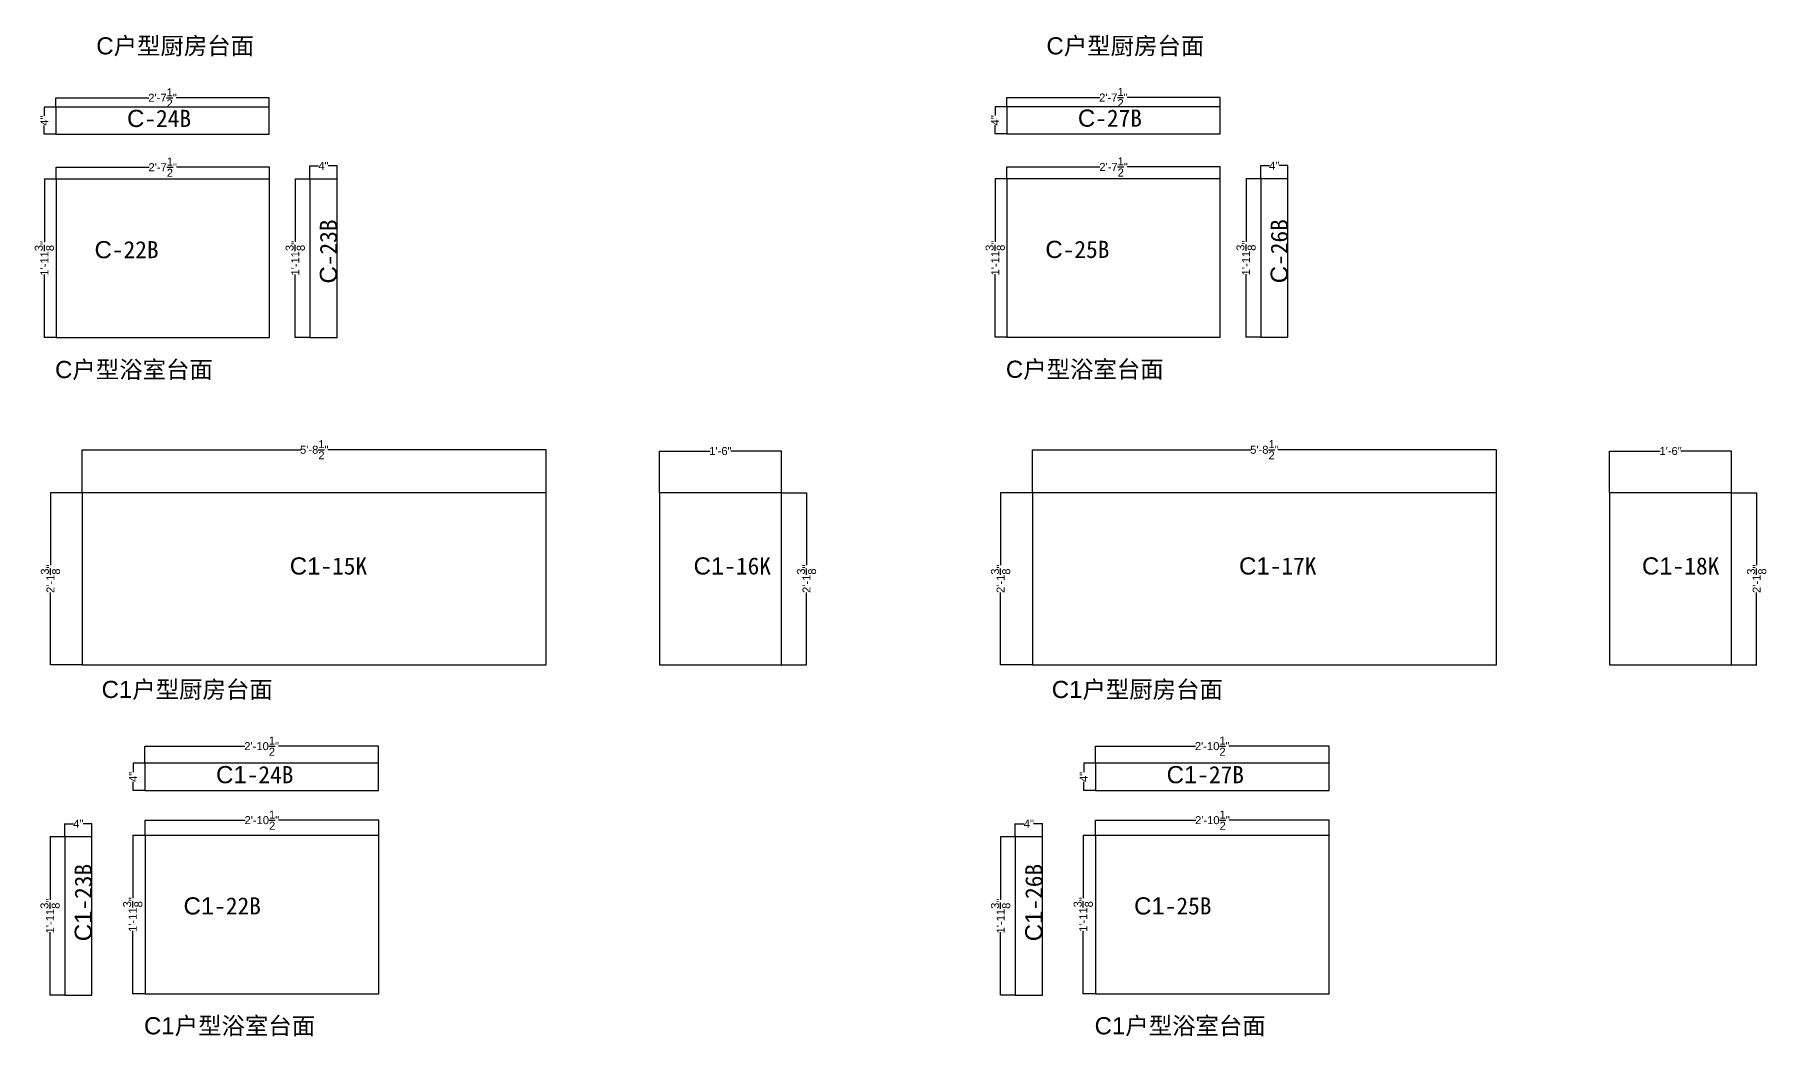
# Model space of a CAD drawing. Header units: inches. Extents: x -997106 to 39633, y -30199 to 1961.
# Drawn here: x 25676 to 32168, y -18080 to -14325 of the extents above; entities that cross this region are included whole.
import ezdxf

# ---------------------------------------------------------------- set-up
doc = ezdxf.new("R2010")
doc.units = ezdxf.units.IN
doc.header["$MEASUREMENT"] = 0
doc.layers.get('Defpoints').update_dxf_attribs({"color": 3})
doc.layers.add('编号', color=10, linetype='Continuous', plot=False)
doc.styles.get("Standard").update_dxf_attribs({"font": 'arial.ttf'})
doc.dimstyles.get("Standard").update_dxf_attribs({"dimtxt": 30, "dimasz": 1, "dimexe": 0.18, "dimexo": 0.0625, "dimgap": 0.09, "dimtad": 0, "dimtoh": 1, "dimdec": 4, "dimlfac": 0.03937, "dimzin": 0, "dimdsep": 46, "dimlunit": 4, "dimtxsty": 'Standard', "dimblk": 'ARCHTICK', "dimcen": 1, "dimadec": 0, "dimazin": 0, "dimtfac": 1, "dimtdec": 4, "dimtix": 1, "dimtofl": 0, "dimtmove": 2, "dimatfit": 3, "dimldrblk": 'ARCHTICK', "dimfxl": 1, "dimtolj": 1, "dimtzin": 0, "dimarcsym": 0})

# ---------------------------------------------------------------- blocks, each defined once
blk = doc.blocks.new('_ArchTick')
at = {"color": 0, "linetype": 'ByBlock', "const_width": 0.15}
blk.add_lwpolyline([(-0.5, -0.5), (0.5, 0.5)], dxfattribs=at)
blk = doc.blocks.new('*D330')
at = {"color": 0, "lineweight": -2, "transparency": 16777216}
for p, q in [((25854.1, -16042.3), (25854.1, -15881.1)), ((25854.1, -15881.3), (26673.2, -15881.3)), ((27594.1, -15881.3), (26775, -15881.3)), ((27594.1, -16042.3), (27594.1, -15881.1))]:
    blk.add_line(p, q, dxfattribs=at)
at = {"layer": 'Defpoints', "color": 0, "transparency": 16777216}
for p in [(27594.1, -15881.3), (25854.1, -16042.3), (27594.1, -16042.3)]:
    blk.add_point(p, dxfattribs=at)
at = {"color": 0, "lineweight": -2, "transparency": 16777216, "rotation": 180}
blk.add_blockref('_ArchTick', (25854.1, -15881.3), dxfattribs=at)
at = {"color": 0, "lineweight": -2, "transparency": 16777216}
blk.add_blockref('_ArchTick', (27594.1, -15881.3), dxfattribs=at)
at = {"color": 0, "transparency": 16777216, "insert": (26724.1, -15881.3), "char_height": 30, "attachment_point": 5}
blk.add_mtext('\\A1;5\'-8{\\H1x;\\S1/2;}"', dxfattribs=at)
blk = doc.blocks.new('*D331')
at = {"color": 0, "lineweight": -2, "transparency": 16777216}
for p, q in [((25854, -16042.3), (25734.9, -16042.3)), ((25735.1, -16042.3), (25735.1, -16313.7)), ((25735.1, -16687.3), (25735.1, -16415.9)), ((25854, -16687.3), (25734.9, -16687.3))]:
    blk.add_line(p, q, dxfattribs=at)
at = {"layer": 'Defpoints', "color": 0, "transparency": 16777216}
for p in [(25854.1, -16042.3), (25735.1, -16687.3), (25854.1, -16687.3)]:
    blk.add_point(p, dxfattribs=at)
at = {"color": 0, "lineweight": -2, "transparency": 16777216}
for p, rotation in [((25735.1, -16042.3), 90), ((25735.1, -16687.3), 270)]:
    blk.add_blockref('_ArchTick', p, dxfattribs=dict(at, rotation=rotation))
at = {"color": 0, "transparency": 16777216, "insert": (25735.1, -16364.8), "char_height": 30, "attachment_point": 5, "rotation": 90}
blk.add_mtext('\\A1;2\'-1{\\H1x;\\S3/8;}"', dxfattribs=at)
blk = doc.blocks.new('*D332')
at = {"color": 0, "lineweight": -2, "transparency": 16777216}
for p, q in [((28018.2, -16042.3), (28018.2, -15886.1)), ((28018.2, -15886.2), (28208.1, -15886.2)), ((28475.2, -15886.2), (28285.3, -15886.2)), ((28475.2, -16042.3), (28475.2, -15886.1))]:
    blk.add_line(p, q, dxfattribs=at)
at = {"layer": 'Defpoints', "color": 0, "transparency": 16777216}
for p in [(28475.2, -15886.2), (28018.2, -16042.3), (28475.2, -16042.3)]:
    blk.add_point(p, dxfattribs=at)
at = {"color": 0, "lineweight": -2, "transparency": 16777216, "rotation": 180}
blk.add_blockref('_ArchTick', (28018.2, -15886.2), dxfattribs=at)
at = {"color": 0, "lineweight": -2, "transparency": 16777216}
blk.add_blockref('_ArchTick', (28475.2, -15886.2), dxfattribs=at)
at = {"color": 0, "transparency": 16777216, "insert": (28246.7, -15886.2), "char_height": 30, "attachment_point": 5}
blk.add_mtext('\\A1;1\'-6"', dxfattribs=at)
blk = doc.blocks.new('*D333')
at = {"color": 0, "lineweight": -2, "transparency": 16777216}
for p, q in [((28475.3, -16042.3), (28569.6, -16042.3)), ((28569.4, -16042.3), (28569.4, -16313.7)), ((28569.4, -16687.3), (28569.4, -16415.9)), ((28475.3, -16687.3), (28569.6, -16687.3))]:
    blk.add_line(p, q, dxfattribs=at)
at = {"layer": 'Defpoints', "color": 0, "transparency": 16777216}
for p in [(28475.2, -16042.3), (28475.2, -16687.3), (28569.4, -16687.3)]:
    blk.add_point(p, dxfattribs=at)
at = {"color": 0, "lineweight": -2, "transparency": 16777216}
for p, rotation in [((28569.4, -16042.3), 90), ((28569.4, -16687.3), 270)]:
    blk.add_blockref('_ArchTick', p, dxfattribs=dict(at, rotation=rotation))
at = {"color": 0, "transparency": 16777216, "insert": (28569.4, -16364.8), "char_height": 30, "attachment_point": 5, "rotation": 90}
blk.add_mtext('\\A1;2\'-1{\\H1x;\\S3/8;}"', dxfattribs=at)
blk = doc.blocks.new('*D334')
at = {"color": 0, "lineweight": -2, "transparency": 16777216}
for p, q in [((29416.1, -16042.3), (29416.1, -15881.1)), ((29416.1, -15881.3), (30235.2, -15881.3)), ((31156.1, -15881.3), (30337, -15881.3)), ((31156.1, -16042.3), (31156.1, -15881.1))]:
    blk.add_line(p, q, dxfattribs=at)
at = {"layer": 'Defpoints', "color": 0, "transparency": 16777216}
for p in [(31156.1, -15881.3), (29416.1, -16042.3), (31156.1, -16042.3)]:
    blk.add_point(p, dxfattribs=at)
at = {"color": 0, "lineweight": -2, "transparency": 16777216, "rotation": 180}
blk.add_blockref('_ArchTick', (29416.1, -15881.3), dxfattribs=at)
at = {"color": 0, "lineweight": -2, "transparency": 16777216}
blk.add_blockref('_ArchTick', (31156.1, -15881.3), dxfattribs=at)
at = {"color": 0, "transparency": 16777216, "insert": (30286.1, -15881.3), "char_height": 30, "attachment_point": 5}
blk.add_mtext('\\A1;5\'-8{\\H1x;\\S1/2;}"', dxfattribs=at)
blk = doc.blocks.new('*D335')
at = {"color": 0, "lineweight": -2, "transparency": 16777216}
for p, q in [((29416, -16042.3), (29296.9, -16042.3)), ((29297.1, -16042.3), (29297.1, -16313.7)), ((29297.1, -16687.3), (29297.1, -16415.9)), ((29416, -16687.3), (29296.9, -16687.3))]:
    blk.add_line(p, q, dxfattribs=at)
at = {"layer": 'Defpoints', "color": 0, "transparency": 16777216}
for p in [(29416.1, -16042.3), (29297.1, -16687.3), (29416.1, -16687.3)]:
    blk.add_point(p, dxfattribs=at)
at = {"color": 0, "lineweight": -2, "transparency": 16777216}
for p, rotation in [((29297.1, -16042.3), 90), ((29297.1, -16687.3), 270)]:
    blk.add_blockref('_ArchTick', p, dxfattribs=dict(at, rotation=rotation))
at = {"color": 0, "transparency": 16777216, "insert": (29297.1, -16364.8), "char_height": 30, "attachment_point": 5, "rotation": 90}
blk.add_mtext('\\A1;2\'-1{\\H1x;\\S3/8;}"', dxfattribs=at)
blk = doc.blocks.new('*D336')
at = {"color": 0, "lineweight": -2, "transparency": 16777216}
for p, q in [((31580.2, -16042.3), (31580.2, -15886.1)), ((31580.2, -15886.2), (31770.2, -15886.2)), ((32037.2, -15886.2), (31847.3, -15886.2)), ((32037.2, -16042.3), (32037.2, -15886.1))]:
    blk.add_line(p, q, dxfattribs=at)
at = {"layer": 'Defpoints', "color": 0, "transparency": 16777216}
for p in [(32037.2, -15886.2), (31580.2, -16042.3), (32037.2, -16042.3)]:
    blk.add_point(p, dxfattribs=at)
at = {"color": 0, "lineweight": -2, "transparency": 16777216, "rotation": 180}
blk.add_blockref('_ArchTick', (31580.2, -15886.2), dxfattribs=at)
at = {"color": 0, "lineweight": -2, "transparency": 16777216}
blk.add_blockref('_ArchTick', (32037.2, -15886.2), dxfattribs=at)
at = {"color": 0, "transparency": 16777216, "insert": (31808.7, -15886.2), "char_height": 30, "attachment_point": 5}
blk.add_mtext('\\A1;1\'-6"', dxfattribs=at)
blk = doc.blocks.new('*D337')
at = {"color": 0, "lineweight": -2, "transparency": 16777216}
for p, q in [((32037.3, -16042.3), (32131.6, -16042.3)), ((32131.5, -16042.3), (32131.5, -16313.7)), ((32131.5, -16687.3), (32131.5, -16415.9)), ((32037.3, -16687.3), (32131.6, -16687.3))]:
    blk.add_line(p, q, dxfattribs=at)
at = {"layer": 'Defpoints', "color": 0, "transparency": 16777216}
for p in [(32037.2, -16042.3), (32037.2, -16687.3), (32131.5, -16687.3)]:
    blk.add_point(p, dxfattribs=at)
at = {"color": 0, "lineweight": -2, "transparency": 16777216}
for p, rotation in [((32131.5, -16042.3), 90), ((32131.5, -16687.3), 270)]:
    blk.add_blockref('_ArchTick', p, dxfattribs=dict(at, rotation=rotation))
at = {"color": 0, "transparency": 16777216, "insert": (32131.5, -16364.8), "char_height": 30, "attachment_point": 5, "rotation": 90}
blk.add_mtext('\\A1;2\'-1{\\H1x;\\S3/8;}"', dxfattribs=at)
blk = doc.blocks.new('*D1280')
at = {"color": 0, "lineweight": -2, "transparency": 16777216}
for p, q in [((26707.5, -14866.4), (26652.5, -14866.4)), ((26652.6, -14866.4), (26652.6, -15102.3)), ((26652.6, -15460.4), (26652.6, -15224.5)), ((26707.5, -15460.4), (26652.5, -15460.4))]:
    blk.add_line(p, q, dxfattribs=at)
at = {"layer": 'Defpoints', "color": 0, "transparency": 16777216}
for p in [(26707.6, -14866.4), (26652.6, -15460.4), (26707.6, -15460.4)]:
    blk.add_point(p, dxfattribs=at)
at = {"color": 0, "lineweight": -2, "transparency": 16777216}
for p, rotation in [((26652.6, -14866.4), 90), ((26652.6, -15460.4), 270)]:
    blk.add_blockref('_ArchTick', p, dxfattribs=dict(at, rotation=rotation))
at = {"color": 0, "transparency": 16777216, "insert": (26652.6, -15163.4), "char_height": 30, "attachment_point": 5, "rotation": 90}
blk.add_mtext('\\A1;1\'-11{\\H1x;\\S3/8;}"', dxfattribs=at)
blk = doc.blocks.new('*D1281')
at = {"color": 0, "lineweight": -2, "transparency": 16777216}
for p, q in [((26707.6, -14866.3), (26707.6, -14817.1)), ((26707.6, -14817.3), (26740.6, -14817.3)), ((26809.6, -14817.3), (26776.5, -14817.3)), ((26809.6, -14866.3), (26809.6, -14817.1))]:
    blk.add_line(p, q, dxfattribs=at)
at = {"layer": 'Defpoints', "color": 0, "transparency": 16777216}
for p in [(26707.6, -14866.4), (26809.6, -14817.3), (26809.6, -14866.4)]:
    blk.add_point(p, dxfattribs=at)
at = {"color": 0, "lineweight": -2, "transparency": 16777216, "rotation": 180}
blk.add_blockref('_ArchTick', (26707.6, -14817.3), dxfattribs=at)
at = {"color": 0, "lineweight": -2, "transparency": 16777216}
blk.add_blockref('_ArchTick', (26809.6, -14817.3), dxfattribs=at)
at = {"color": 0, "transparency": 16777216, "insert": (26758.6, -14817.3), "char_height": 30, "attachment_point": 5}
blk.add_mtext('\\A1;4"', dxfattribs=at)
blk = doc.blocks.new('*D1282')
at = {"color": 0, "lineweight": -2, "transparency": 16777216}
for p, q in [((25756.1, -14866.6), (25756.1, -14821.9)), ((25756.1, -14822.1), (26104.9, -14822.1)), ((26556.1, -14822.1), (26207.2, -14822.1)), ((26556.1, -14866.6), (26556.1, -14821.9))]:
    blk.add_line(p, q, dxfattribs=at)
at = {"layer": 'Defpoints', "color": 0, "transparency": 16777216}
for p in [(25756.1, -14866.7), (26556.1, -14822.1), (26556.1, -14866.7)]:
    blk.add_point(p, dxfattribs=at)
at = {"color": 0, "lineweight": -2, "transparency": 16777216, "rotation": 180}
blk.add_blockref('_ArchTick', (25756.1, -14822.1), dxfattribs=at)
at = {"color": 0, "lineweight": -2, "transparency": 16777216}
blk.add_blockref('_ArchTick', (26556.1, -14822.1), dxfattribs=at)
at = {"color": 0, "transparency": 16777216, "insert": (26156.1, -14822.1), "char_height": 30, "attachment_point": 5}
blk.add_mtext('\\A1;2\'-7{\\H1x;\\S1/2;}"', dxfattribs=at)
blk = doc.blocks.new('*D1283')
at = {"color": 0, "lineweight": -2, "transparency": 16777216}
for p, q in [((25756, -14866.7), (25712.1, -14866.7)), ((25712.3, -14866.7), (25712.3, -15102.6)), ((25712.3, -15460.7), (25712.3, -15224.7)), ((25756, -15460.7), (25712.1, -15460.7))]:
    blk.add_line(p, q, dxfattribs=at)
at = {"layer": 'Defpoints', "color": 0, "transparency": 16777216}
for p in [(25756.1, -14866.7), (25712.3, -15460.7), (25756.1, -15460.7)]:
    blk.add_point(p, dxfattribs=at)
at = {"color": 0, "lineweight": -2, "transparency": 16777216}
for p, rotation in [((25712.3, -14866.7), 90), ((25712.3, -15460.7), 270)]:
    blk.add_blockref('_ArchTick', p, dxfattribs=dict(at, rotation=rotation))
at = {"color": 0, "transparency": 16777216, "insert": (25712.3, -15163.7), "char_height": 30, "attachment_point": 5, "rotation": 90}
blk.add_mtext('\\A1;1\'-11{\\H1x;\\S3/8;}"', dxfattribs=at)
blk = doc.blocks.new('*D1284')
at = {"color": 0, "lineweight": -2, "transparency": 16777216}
for p, q in [((25755.3, -14596.5), (25711.6, -14596.5)), ((25711.8, -14596.5), (25711.8, -14629.6)), ((25711.8, -14698.5), (25711.8, -14665.5)), ((25755.3, -14698.5), (25711.6, -14698.5))]:
    blk.add_line(p, q, dxfattribs=at)
at = {"layer": 'Defpoints', "color": 0, "transparency": 16777216}
for p in [(25755.3, -14596.5), (25711.8, -14698.5), (25755.3, -14698.5)]:
    blk.add_point(p, dxfattribs=at)
at = {"color": 0, "lineweight": -2, "transparency": 16777216}
for p, rotation in [((25711.8, -14596.5), 90), ((25711.8, -14698.5), 270)]:
    blk.add_blockref('_ArchTick', p, dxfattribs=dict(at, rotation=rotation))
at = {"color": 0, "transparency": 16777216, "insert": (25711.8, -14647.5), "char_height": 30, "attachment_point": 5, "rotation": 90}
blk.add_mtext('\\A1;4"', dxfattribs=at)
blk = doc.blocks.new('*D1285')
at = {"color": 0, "lineweight": -2, "transparency": 16777216}
for p, q in [((25755.3, -14596.5), (25755.3, -14561.7)), ((25755.3, -14561.9), (26104.2, -14561.9)), ((26555.3, -14561.9), (26206.5, -14561.9)), ((26555.3, -14596.5), (26555.3, -14561.7))]:
    blk.add_line(p, q, dxfattribs=at)
at = {"layer": 'Defpoints', "color": 0, "transparency": 16777216}
for p in [(25755.3, -14596.5), (26555.3, -14561.9), (26555.3, -14596.5)]:
    blk.add_point(p, dxfattribs=at)
at = {"color": 0, "lineweight": -2, "transparency": 16777216, "rotation": 180}
blk.add_blockref('_ArchTick', (25755.3, -14561.9), dxfattribs=at)
at = {"color": 0, "lineweight": -2, "transparency": 16777216}
blk.add_blockref('_ArchTick', (26555.3, -14561.9), dxfattribs=at)
at = {"color": 0, "transparency": 16777216, "insert": (26155.3, -14561.9), "char_height": 30, "attachment_point": 5}
blk.add_mtext('\\A1;2\'-7{\\H1x;\\S1/2;}"', dxfattribs=at)
blk = doc.blocks.new('*D1286')
at = {"color": 0, "lineweight": -2, "transparency": 16777216}
for p, q in [((30272.1, -14865.4), (30217, -14865.4)), ((30217.2, -14865.4), (30217.2, -15101.3)), ((30217.2, -15459.4), (30217.2, -15223.5)), ((30272.1, -15459.4), (30217, -15459.4))]:
    blk.add_line(p, q, dxfattribs=at)
at = {"layer": 'Defpoints', "color": 0, "transparency": 16777216}
for p in [(30272.1, -14865.4), (30217.2, -15459.4), (30272.1, -15459.4)]:
    blk.add_point(p, dxfattribs=at)
at = {"color": 0, "lineweight": -2, "transparency": 16777216}
for p, rotation in [((30217.2, -14865.4), 90), ((30217.2, -15459.4), 270)]:
    blk.add_blockref('_ArchTick', p, dxfattribs=dict(at, rotation=rotation))
at = {"color": 0, "transparency": 16777216, "insert": (30217.2, -15162.4), "char_height": 30, "attachment_point": 5, "rotation": 90}
blk.add_mtext('\\A1;1\'-11{\\H1x;\\S3/8;}"', dxfattribs=at)
blk = doc.blocks.new('*D1287')
at = {"color": 0, "lineweight": -2, "transparency": 16777216}
for p, q in [((30272.1, -14865.3), (30272.1, -14816.1)), ((30272.1, -14816.3), (30305.2, -14816.3)), ((30374.1, -14816.3), (30341.1, -14816.3)), ((30374.1, -14865.3), (30374.1, -14816.1))]:
    blk.add_line(p, q, dxfattribs=at)
at = {"layer": 'Defpoints', "color": 0, "transparency": 16777216}
for p in [(30272.1, -14865.4), (30374.1, -14816.3), (30374.1, -14865.4)]:
    blk.add_point(p, dxfattribs=at)
at = {"color": 0, "lineweight": -2, "transparency": 16777216, "rotation": 180}
blk.add_blockref('_ArchTick', (30272.1, -14816.3), dxfattribs=at)
at = {"color": 0, "lineweight": -2, "transparency": 16777216}
blk.add_blockref('_ArchTick', (30374.1, -14816.3), dxfattribs=at)
at = {"color": 0, "transparency": 16777216, "insert": (30323.1, -14816.3), "char_height": 30, "attachment_point": 5}
blk.add_mtext('\\A1;4"', dxfattribs=at)
blk = doc.blocks.new('*D1288')
at = {"color": 0, "lineweight": -2, "transparency": 16777216}
for p, q in [((29320.6, -14865.6), (29320.6, -14820.9)), ((29320.6, -14821.1), (29669.5, -14821.1)), ((30120.6, -14821.1), (29771.8, -14821.1)), ((30120.6, -14865.6), (30120.6, -14820.9))]:
    blk.add_line(p, q, dxfattribs=at)
at = {"layer": 'Defpoints', "color": 0, "transparency": 16777216}
for p in [(29320.6, -14865.7), (30120.6, -14821.1), (30120.6, -14865.7)]:
    blk.add_point(p, dxfattribs=at)
at = {"color": 0, "lineweight": -2, "transparency": 16777216, "rotation": 180}
blk.add_blockref('_ArchTick', (29320.6, -14821.1), dxfattribs=at)
at = {"color": 0, "lineweight": -2, "transparency": 16777216}
blk.add_blockref('_ArchTick', (30120.6, -14821.1), dxfattribs=at)
at = {"color": 0, "transparency": 16777216, "insert": (29720.6, -14821.1), "char_height": 30, "attachment_point": 5}
blk.add_mtext('\\A1;2\'-7{\\H1x;\\S1/2;}"', dxfattribs=at)
blk = doc.blocks.new('*D1289')
at = {"color": 0, "lineweight": -2, "transparency": 16777216}
for p, q in [((29320.6, -14865.7), (29276.6, -14865.7)), ((29276.8, -14865.7), (29276.8, -15101.6)), ((29276.8, -15459.7), (29276.8, -15223.7)), ((29320.6, -15459.7), (29276.6, -15459.7))]:
    blk.add_line(p, q, dxfattribs=at)
at = {"layer": 'Defpoints', "color": 0, "transparency": 16777216}
for p in [(29320.6, -14865.7), (29276.8, -15459.7), (29320.6, -15459.7)]:
    blk.add_point(p, dxfattribs=at)
at = {"color": 0, "lineweight": -2, "transparency": 16777216}
for p, rotation in [((29276.8, -14865.7), 90), ((29276.8, -15459.7), 270)]:
    blk.add_blockref('_ArchTick', p, dxfattribs=dict(at, rotation=rotation))
at = {"color": 0, "transparency": 16777216, "insert": (29276.8, -15162.7), "char_height": 30, "attachment_point": 5, "rotation": 90}
blk.add_mtext('\\A1;1\'-11{\\H1x;\\S3/8;}"', dxfattribs=at)
blk = doc.blocks.new('*D1290')
at = {"color": 0, "lineweight": -2, "transparency": 16777216}
for p, q in [((29319.8, -14595.5), (29276.2, -14595.5)), ((29276.4, -14595.5), (29276.4, -14628.6)), ((29276.4, -14697.5), (29276.4, -14664.5)), ((29319.8, -14697.5), (29276.2, -14697.5))]:
    blk.add_line(p, q, dxfattribs=at)
at = {"layer": 'Defpoints', "color": 0, "transparency": 16777216}
for p in [(29319.9, -14595.5), (29276.4, -14697.5), (29319.9, -14697.5)]:
    blk.add_point(p, dxfattribs=at)
at = {"color": 0, "lineweight": -2, "transparency": 16777216}
for p, rotation in [((29276.4, -14595.5), 90), ((29276.4, -14697.5), 270)]:
    blk.add_blockref('_ArchTick', p, dxfattribs=dict(at, rotation=rotation))
at = {"color": 0, "transparency": 16777216, "insert": (29276.4, -14646.5), "char_height": 30, "attachment_point": 5, "rotation": 90}
blk.add_mtext('\\A1;4"', dxfattribs=at)
blk = doc.blocks.new('*D1291')
at = {"color": 0, "lineweight": -2, "transparency": 16777216}
for p, q in [((29319.9, -14595.5), (29319.9, -14560.7)), ((29319.9, -14560.9), (29668.7, -14560.9)), ((30119.9, -14560.9), (29771.1, -14560.9)), ((30119.9, -14595.5), (30119.9, -14560.7))]:
    blk.add_line(p, q, dxfattribs=at)
at = {"layer": 'Defpoints', "color": 0, "transparency": 16777216}
for p in [(29319.9, -14595.5), (30119.9, -14560.9), (30119.9, -14595.5)]:
    blk.add_point(p, dxfattribs=at)
at = {"color": 0, "lineweight": -2, "transparency": 16777216, "rotation": 180}
blk.add_blockref('_ArchTick', (29319.9, -14560.9), dxfattribs=at)
at = {"color": 0, "lineweight": -2, "transparency": 16777216}
blk.add_blockref('_ArchTick', (30119.9, -14560.9), dxfattribs=at)
at = {"color": 0, "transparency": 16777216, "insert": (29719.9, -14560.9), "char_height": 30, "attachment_point": 5}
blk.add_mtext('\\A1;2\'-7{\\H1x;\\S1/2;}"', dxfattribs=at)
blk = doc.blocks.new('*D1540')
at = {"color": 0, "lineweight": -2, "transparency": 16777216}
for p, q in [((25788.5, -17332.2), (25733.4, -17332.2)), ((25733.6, -17332.2), (25733.6, -17568.1)), ((25733.6, -17926.2), (25733.6, -17690.3)), ((25788.5, -17926.2), (25733.4, -17926.2))]:
    blk.add_line(p, q, dxfattribs=at)
at = {"layer": 'Defpoints', "color": 0, "transparency": 16777216}
for p in [(25788.5, -17332.2), (25733.6, -17926.2), (25788.5, -17926.2)]:
    blk.add_point(p, dxfattribs=at)
at = {"color": 0, "lineweight": -2, "transparency": 16777216}
for p, rotation in [((25733.6, -17332.2), 90), ((25733.6, -17926.2), 270)]:
    blk.add_blockref('_ArchTick', p, dxfattribs=dict(at, rotation=rotation))
at = {"color": 0, "transparency": 16777216, "insert": (25733.6, -17629.2), "char_height": 30, "attachment_point": 5, "rotation": 90}
blk.add_mtext('\\A1;1\'-11{\\H1x;\\S3/8;}"', dxfattribs=at)
blk = doc.blocks.new('*D1541')
at = {"color": 0, "lineweight": -2, "transparency": 16777216}
for p, q in [((25788.5, -17332.1), (25788.5, -17282.9)), ((25788.5, -17283.1), (25821.6, -17283.1)), ((25890.5, -17283.1), (25857.5, -17283.1)), ((25890.5, -17332.1), (25890.5, -17282.9))]:
    blk.add_line(p, q, dxfattribs=at)
at = {"layer": 'Defpoints', "color": 0, "transparency": 16777216}
for p in [(25788.5, -17332.2), (25890.5, -17283.1), (25890.5, -17332.2)]:
    blk.add_point(p, dxfattribs=at)
at = {"color": 0, "lineweight": -2, "transparency": 16777216, "rotation": 180}
blk.add_blockref('_ArchTick', (25788.5, -17283.1), dxfattribs=at)
at = {"color": 0, "lineweight": -2, "transparency": 16777216}
blk.add_blockref('_ArchTick', (25890.5, -17283.1), dxfattribs=at)
at = {"color": 0, "transparency": 16777216, "insert": (25839.5, -17283.1), "char_height": 30, "attachment_point": 5}
blk.add_mtext('\\A1;4"', dxfattribs=at)
blk = doc.blocks.new('*D1538')
at = {"color": 0, "lineweight": -2, "transparency": 16777216}
for p, q in [((26088.9, -17056.6), (26044.9, -17056.6)), ((26045.1, -17056.6), (26045.1, -17089.7)), ((26045.1, -17158.6), (26045.1, -17125.6)), ((26088.9, -17158.6), (26044.9, -17158.6))]:
    blk.add_line(p, q, dxfattribs=at)
at = {"layer": 'Defpoints', "color": 0, "transparency": 16777216}
for p in [(26088.9, -17056.6), (26045.1, -17158.6), (26088.9, -17158.6)]:
    blk.add_point(p, dxfattribs=at)
at = {"color": 0, "lineweight": -2, "transparency": 16777216}
for p, rotation in [((26045.1, -17056.6), 90), ((26045.1, -17158.6), 270)]:
    blk.add_blockref('_ArchTick', p, dxfattribs=dict(at, rotation=rotation))
at = {"color": 0, "transparency": 16777216, "insert": (26045.1, -17107.6), "char_height": 30, "attachment_point": 5, "rotation": 90}
blk.add_mtext('\\A1;4"', dxfattribs=at)
blk = doc.blocks.new('*D1539')
at = {"color": 0, "lineweight": -2, "transparency": 16777216}
for p, q in [((26089.6, -17326.8), (26043.3, -17326.8)), ((26043.5, -17326.8), (26043.5, -17562.7)), ((26043.5, -17920.8), (26043.5, -17684.9)), ((26089.6, -17920.8), (26043.3, -17920.8))]:
    blk.add_line(p, q, dxfattribs=at)
at = {"layer": 'Defpoints', "color": 0, "transparency": 16777216}
for p in [(26089.7, -17326.8), (26043.5, -17920.8), (26089.7, -17920.8)]:
    blk.add_point(p, dxfattribs=at)
at = {"color": 0, "lineweight": -2, "transparency": 16777216}
for p, rotation in [((26043.5, -17326.8), 90), ((26043.5, -17920.8), 270)]:
    blk.add_blockref('_ArchTick', p, dxfattribs=dict(at, rotation=rotation))
at = {"color": 0, "transparency": 16777216, "insert": (26043.5, -17623.8), "char_height": 30, "attachment_point": 5, "rotation": 90}
blk.add_mtext('\\A1;1\'-11{\\H1x;\\S3/8;}"', dxfattribs=at)
blk = doc.blocks.new('*D1542')
at = {"color": 0, "lineweight": -2, "transparency": 16777216}
for p, q in [((26088.9, -17056.6), (26088.9, -16992.2)), ((26088.9, -16992.4), (26464.1, -16992.4)), ((26964.9, -16992.4), (26589.8, -16992.4)), ((26964.9, -17056.6), (26964.9, -16992.2))]:
    blk.add_line(p, q, dxfattribs=at)
at = {"layer": 'Defpoints', "color": 0, "transparency": 16777216}
for p in [(26964.9, -16992.4), (26088.9, -17056.6), (26964.9, -17056.6)]:
    blk.add_point(p, dxfattribs=at)
at = {"color": 0, "lineweight": -2, "transparency": 16777216, "rotation": 180}
blk.add_blockref('_ArchTick', (26088.9, -16992.4), dxfattribs=at)
at = {"color": 0, "lineweight": -2, "transparency": 16777216}
blk.add_blockref('_ArchTick', (26964.9, -16992.4), dxfattribs=at)
at = {"color": 0, "transparency": 16777216, "insert": (26526.9, -16992.4), "char_height": 30, "attachment_point": 5}
blk.add_mtext('\\A1;2\'-10{\\H1x;\\S1/2;}"', dxfattribs=at)
blk = doc.blocks.new('*D1543')
at = {"color": 0, "lineweight": -2, "transparency": 16777216}
for p, q in [((26089.7, -17326.7), (26089.7, -17269.7)), ((26089.7, -17269.9), (26464.9, -17269.9)), ((26965.7, -17269.9), (26590.5, -17269.9)), ((26965.7, -17326.7), (26965.7, -17269.7))]:
    blk.add_line(p, q, dxfattribs=at)
at = {"layer": 'Defpoints', "color": 0, "transparency": 16777216}
for p in [(26089.7, -17326.8), (26965.7, -17269.9), (26965.7, -17326.8)]:
    blk.add_point(p, dxfattribs=at)
at = {"color": 0, "lineweight": -2, "transparency": 16777216, "rotation": 180}
blk.add_blockref('_ArchTick', (26089.7, -17269.9), dxfattribs=at)
at = {"color": 0, "lineweight": -2, "transparency": 16777216}
blk.add_blockref('_ArchTick', (26965.7, -17269.9), dxfattribs=at)
at = {"color": 0, "transparency": 16777216, "insert": (26527.7, -17269.9), "char_height": 30, "attachment_point": 5}
blk.add_mtext('\\A1;2\'-10{\\H1x;\\S1/2;}"', dxfattribs=at)
blk = doc.blocks.new('*D1546')
at = {"color": 0, "lineweight": -2, "transparency": 16777216}
for p, q in [((29352, -17332.2), (29297, -17332.2)), ((29297.1, -17332.2), (29297.1, -17568.1)), ((29297.1, -17926.2), (29297.1, -17690.3)), ((29352, -17926.2), (29297, -17926.2))]:
    blk.add_line(p, q, dxfattribs=at)
at = {"layer": 'Defpoints', "color": 0, "transparency": 16777216}
for p in [(29352.1, -17332.2), (29297.1, -17926.2), (29352.1, -17926.2)]:
    blk.add_point(p, dxfattribs=at)
at = {"color": 0, "lineweight": -2, "transparency": 16777216}
for p, rotation in [((29297.1, -17332.2), 90), ((29297.1, -17926.2), 270)]:
    blk.add_blockref('_ArchTick', p, dxfattribs=dict(at, rotation=rotation))
at = {"color": 0, "transparency": 16777216, "insert": (29297.1, -17629.2), "char_height": 30, "attachment_point": 5, "rotation": 90}
blk.add_mtext('\\A1;1\'-11{\\H1x;\\S3/8;}"', dxfattribs=at)
blk = doc.blocks.new('*D1547')
at = {"color": 0, "lineweight": -2, "transparency": 16777216}
for p, q in [((29352.1, -17332.1), (29352.1, -17282.9)), ((29352.1, -17283.1), (29385.1, -17283.1)), ((29454.1, -17283.1), (29421, -17283.1)), ((29454.1, -17332.1), (29454.1, -17282.9))]:
    blk.add_line(p, q, dxfattribs=at)
at = {"layer": 'Defpoints', "color": 0, "transparency": 16777216}
for p in [(29352.1, -17332.2), (29454.1, -17283.1), (29454.1, -17332.2)]:
    blk.add_point(p, dxfattribs=at)
at = {"color": 0, "lineweight": -2, "transparency": 16777216, "rotation": 180}
blk.add_blockref('_ArchTick', (29352.1, -17283.1), dxfattribs=at)
at = {"color": 0, "lineweight": -2, "transparency": 16777216}
blk.add_blockref('_ArchTick', (29454.1, -17283.1), dxfattribs=at)
at = {"color": 0, "transparency": 16777216, "insert": (29403.1, -17283.1), "char_height": 30, "attachment_point": 5}
blk.add_mtext('\\A1;4"', dxfattribs=at)
blk = doc.blocks.new('*D1544')
at = {"color": 0, "lineweight": -2, "transparency": 16777216}
for p, q in [((29652.4, -17056.6), (29608.4, -17056.6)), ((29608.6, -17056.6), (29608.6, -17089.7)), ((29608.6, -17158.6), (29608.6, -17125.6)), ((29652.4, -17158.6), (29608.4, -17158.6))]:
    blk.add_line(p, q, dxfattribs=at)
at = {"layer": 'Defpoints', "color": 0, "transparency": 16777216}
for p in [(29652.5, -17056.6), (29608.6, -17158.6), (29652.5, -17158.6)]:
    blk.add_point(p, dxfattribs=at)
at = {"color": 0, "lineweight": -2, "transparency": 16777216}
for p, rotation in [((29608.6, -17056.6), 90), ((29608.6, -17158.6), 270)]:
    blk.add_blockref('_ArchTick', p, dxfattribs=dict(at, rotation=rotation))
at = {"color": 0, "transparency": 16777216, "insert": (29608.6, -17107.6), "char_height": 30, "attachment_point": 5, "rotation": 90}
blk.add_mtext('\\A1;4"', dxfattribs=at)
blk = doc.blocks.new('*D1545')
at = {"color": 0, "lineweight": -2, "transparency": 16777216}
for p, q in [((29653.2, -17326.8), (29606.9, -17326.8)), ((29607, -17326.8), (29607, -17562.7)), ((29607, -17920.8), (29607, -17684.9)), ((29653.2, -17920.8), (29606.9, -17920.8))]:
    blk.add_line(p, q, dxfattribs=at)
at = {"layer": 'Defpoints', "color": 0, "transparency": 16777216}
for p in [(29653.2, -17326.8), (29607, -17920.8), (29653.2, -17920.8)]:
    blk.add_point(p, dxfattribs=at)
at = {"color": 0, "lineweight": -2, "transparency": 16777216}
for p, rotation in [((29607, -17326.8), 90), ((29607, -17920.8), 270)]:
    blk.add_blockref('_ArchTick', p, dxfattribs=dict(at, rotation=rotation))
at = {"color": 0, "transparency": 16777216, "insert": (29607, -17623.8), "char_height": 30, "attachment_point": 5, "rotation": 90}
blk.add_mtext('\\A1;1\'-11{\\H1x;\\S3/8;}"', dxfattribs=at)
blk = doc.blocks.new('*D1548')
at = {"color": 0, "lineweight": -2, "transparency": 16777216}
for p, q in [((29652.5, -17056.6), (29652.5, -16992.2)), ((29652.5, -16992.4), (30027.7, -16992.4)), ((30528.5, -16992.4), (30153.3, -16992.4)), ((30528.5, -17056.6), (30528.5, -16992.2))]:
    blk.add_line(p, q, dxfattribs=at)
at = {"layer": 'Defpoints', "color": 0, "transparency": 16777216}
for p in [(30528.5, -16992.4), (29652.5, -17056.6), (30528.5, -17056.6)]:
    blk.add_point(p, dxfattribs=at)
at = {"color": 0, "lineweight": -2, "transparency": 16777216, "rotation": 180}
blk.add_blockref('_ArchTick', (29652.5, -16992.4), dxfattribs=at)
at = {"color": 0, "lineweight": -2, "transparency": 16777216}
blk.add_blockref('_ArchTick', (30528.5, -16992.4), dxfattribs=at)
at = {"color": 0, "transparency": 16777216, "insert": (30090.5, -16992.4), "char_height": 30, "attachment_point": 5}
blk.add_mtext('\\A1;2\'-10{\\H1x;\\S1/2;}"', dxfattribs=at)
blk = doc.blocks.new('*D1549')
at = {"color": 0, "lineweight": -2, "transparency": 16777216}
for p, q in [((29653.2, -17326.7), (29653.2, -17269.7)), ((29653.2, -17269.9), (30028.4, -17269.9)), ((30529.2, -17269.9), (30154.1, -17269.9)), ((30529.2, -17326.7), (30529.2, -17269.7))]:
    blk.add_line(p, q, dxfattribs=at)
at = {"layer": 'Defpoints', "color": 0, "transparency": 16777216}
for p in [(29653.2, -17326.8), (30529.2, -17269.9), (30529.2, -17326.8)]:
    blk.add_point(p, dxfattribs=at)
at = {"color": 0, "lineweight": -2, "transparency": 16777216, "rotation": 180}
blk.add_blockref('_ArchTick', (29653.2, -17269.9), dxfattribs=at)
at = {"color": 0, "lineweight": -2, "transparency": 16777216}
blk.add_blockref('_ArchTick', (30529.2, -17269.9), dxfattribs=at)
at = {"color": 0, "transparency": 16777216, "insert": (30091.2, -17269.9), "char_height": 30, "attachment_point": 5}
blk.add_mtext('\\A1;2\'-10{\\H1x;\\S1/2;}"', dxfattribs=at)

msp = doc.modelspace()

# ---------------------------------------------------------------- linework, layer by layer
for points in [[(25755.33832, -14698.52463), (26555.33832, -14698.52463), (26555.33832, -14596.52463), (25755.33832, -14596.52463)], [(29319.90403, -14697.52463), (30119.90403, -14697.52463), (30119.90403, -14595.52463), (29319.90403, -14595.52463)], [(25756.07161, -15460.657), (26556.07161, -15460.657), (26556.07161, -14866.657), (25756.07161, -14866.657)], [(26707.5775, -15460.41051), (26809.5775, -15460.41051), (26809.5775, -14866.41051), (26707.5775, -14866.41051)], [(29320.63731, -15459.657), (30120.63731, -15459.657), (30120.63731, -14865.657), (29320.63731, -14865.657)], [(30272.1432, -15459.41051), (30374.1432, -15459.41051), (30374.1432, -14865.41051), (30272.1432, -14865.41051)], [(25854.08433, -16687.33923), (27594.08433, -16687.33923), (27594.08433, -16042.33923), (25854.08433, -16042.33923)], [(28018.19848, -16687.33923), (28475.19848, -16687.33923), (28475.19848, -16042.33923), (28018.19848, -16042.33923)], [(29416.0939, -16687.33923), (31156.0939, -16687.33923), (31156.0939, -16042.33923), (29416.0939, -16042.33923)], [(31580.20806, -16687.33923), (32037.20806, -16687.33923), (32037.20806, -16042.33923), (31580.20806, -16042.33923)], [(26088.94753, -17158.63723), (26964.94753, -17158.63723), (26964.94753, -17056.63723), (26088.94753, -17056.63723)], [(29652.50582, -17158.63723), (30528.50582, -17158.63723), (30528.50582, -17056.63723), (29652.50582, -17056.63723)], [(25788.52316, -17926.18108), (25890.52316, -17926.18108), (25890.52316, -17332.18108), (25788.52316, -17332.18108)], [(26089.68081, -17920.7696), (26965.68081, -17920.7696), (26965.68081, -17326.7696), (26089.68081, -17326.7696)], [(29352.08145, -17926.18108), (29454.08145, -17926.18108), (29454.08145, -17332.18108), (29352.08145, -17332.18108)], [(29653.23911, -17920.7696), (30529.23911, -17920.7696), (30529.23911, -17326.7696), (29653.23911, -17326.7696)]]:
    msp.add_lwpolyline(points, close=True)

# ---------------------------------------------------------------- texts
at = {"char_height": 64.3508622, "attachment_point": 1}
for s, insert in [('C{\\fSimSun|b0|i0|c134|p2;户型厨房台面}', (25906.98433, -14334.96158)), ('C{\\fSimSun|b0|i0|c134|p2;户型厨房台面}', (29468.9939, -14334.96158)), ('C{\\fSimSun|b0|i0|c134|p2;户型浴室台面}', (25752.26637, -15548.37386)), ('C{\\fSimSun|b0|i0|c134|p2;户型浴室台面}', (29316.83208, -15547.37386)), ('C1{\\fSimSun|b0|i0|c134|p2;户型厨房台面}', (25926.85174, -16747.60797)), ('C1{\\fSimSun|b0|i0|c134|p2;户型厨房台面}', (29488.86131, -16747.60797)), ('C1{\\fSimSun|b0|i0|c134|p2;户型浴室台面}', (26085.87558, -18008.48646)), ('C1{\\fSimSun|b0|i0|c134|p2;户型浴室台面}', (29649.43388, -18008.48646))]:
    msp.add_mtext(s, dxfattribs=dict(at, insert=insert))
at = {"layer": '编号', "char_height": 64.3508622, "attachment_point": 1}
for s, insert in [('C{\\fSimSun|b0|i0|c134|p2;-24B}', (26022.34787, -14606.97151)), ('C{\\fSimSun|b0|i0|c134|p2;-27B}', (29586.91358, -14605.97151)), ('C{\\fSimSun|b0|i0|c134|p2;-22B}', (25900.41582, -15099.04276)), ('C{\\fSimSun|b0|i0|c134|p2;-25B}', (29464.98152, -15098.04276)), ('C1{\\fSimSun|b0|i0|c134|p2;-15K}', (26632.29879, -16284.72702)), ('C1{\\fSimSun|b0|i0|c134|p2;-16K}', (28146.18935, -16284.72702)), ('C1{\\fSimSun|b0|i0|c134|p2;-17K}', (30191.0146, -16284.72702)), ('C1{\\fSimSun|b0|i0|c134|p2;-18K}', (31701.54167, -16284.72702)), ('C1{\\fSimSun|b0|i0|c134|p2;-24B}', (26355.95708, -17067.08411)), ('C1{\\fSimSun|b0|i0|c134|p2;-27B}', (29919.51537, -17067.08411)), ('C1{\\fSimSun|b0|i0|c134|p2;-22B}', (26234.02502, -17559.15536)), ('C1{\\fSimSun|b0|i0|c134|p2;-25B}', (29797.58332, -17559.15536))]:
    msp.add_mtext(s, dxfattribs=dict(at, insert=insert))
at = {"layer": '编号', "char_height": 64.3508622, "attachment_point": 1, "rotation": 90}
for s, insert in [('C{\\fSimSun|b0|i0|c134|p2;-23B}', (26744.96326, -15258.07984)), ('C{\\fSimSun|b0|i0|c134|p2;-26B}', (30309.52897, -15257.07984)), ('C1{\\fSimSun|b0|i0|c134|p2;-23B}', (25825.90892, -17723.85041)), ('C1{\\fSimSun|b0|i0|c134|p2;-26B}', (29389.46722, -17723.85041))]:
    msp.add_mtext(s, dxfattribs=dict(at, insert=insert))

# ---------------------------------------------------------------- dimensions: what is measured, and where the dimension line sits
for base, p1, p2, picture, middle in [((26555.33832, -14561.89619), (25755.33832, -14596.52463), (26555.33832, -14596.52463), '*D1285', (26155.33832, -14561.89619)), ((30119.90403, -14560.89619), (29319.90403, -14595.52463), (30119.90403, -14595.52463), '*D1291', (29719.90403, -14560.89619)), ((26556.07161, -14822.09017), (25756.07161, -14866.657), (26556.07161, -14866.657), '*D1282', (26156.07161, -14822.09017)), ((26809.5775, -14817.30965), (26707.5775, -14866.41051), (26809.5775, -14866.41051), '*D1281', (26758.5775, -14817.30965)), ((30120.63731, -14821.09017), (29320.63731, -14865.657), (30120.63731, -14865.657), '*D1288', (29720.63731, -14821.09017)), ((30374.1432, -14816.30965), (30272.1432, -14865.41051), (30374.1432, -14865.41051), '*D1287', (30323.1432, -14816.30965)), ((27594.08433, -15881.27647), (25854.08433, -16042.33923), (27594.08433, -16042.33923), '*D330', (26724.08433, -15881.27647)), ((28475.19848, -15886.23981), (28018.19848, -16042.33923), (28475.19848, -16042.33923), '*D332', (28246.69848, -15886.23981)), ((31156.0939, -15881.27647), (29416.0939, -16042.33923), (31156.0939, -16042.33923), '*D334', (30286.0939, -15881.27647)), ((32037.20806, -15886.23981), (31580.20806, -16042.33923), (32037.20806, -16042.33923), '*D336', (31808.70806, -15886.23981)), ((26964.94753, -16992.42315), (26088.94753, -17056.63723), (26964.94753, -17056.63723), '*D1542', (26526.94753, -16992.42315)), ((30528.50582, -16992.42315), (29652.50582, -17056.63723), (30528.50582, -17056.63723), '*D1548', (30090.50582, -16992.42315)), ((25890.52316, -17283.08022), (25788.52316, -17332.18108), (25890.52316, -17332.18108), '*D1541', (25839.52316, -17283.08022)), ((26965.68081, -17269.85771), (26089.68081, -17326.7696), (26965.68081, -17326.7696), '*D1543', (26527.68081, -17269.85771)), ((29454.08145, -17283.08022), (29352.08145, -17332.18108), (29454.08145, -17332.18108), '*D1547', (29403.08145, -17283.08022)), ((30529.23911, -17269.85771), (29653.23911, -17326.7696), (30529.23911, -17326.7696), '*D1549', (30091.23911, -17269.85771))]:
    dim = msp.add_linear_dim(base=base, p1=p1, p2=p2, dimstyle='Standard')
    dim.commit()
    dim.dimension.update_dxf_attribs({"geometry": picture, "text_midpoint": middle})
for base, p1, p2, picture, middle in [((25711.80257, -14698.52463), (25755.33832, -14596.52463), (25755.33832, -14698.52463), '*D1284', (25711.80257, -14647.52463)), ((29276.36827, -14697.52463), (29319.90403, -14595.52463), (29319.90403, -14697.52463), '*D1290', (29276.36827, -14646.52463)), ((25712.252, -15460.657), (25756.07161, -14866.657), (25756.07161, -15460.657), '*D1283', (25712.252, -15163.657)), ((26652.6318, -15460.41051), (26707.5775, -14866.41051), (26707.5775, -15460.41051), '*D1280', (26652.6318, -15163.41051)), ((29276.81771, -15459.657), (29320.63731, -14865.657), (29320.63731, -15459.657), '*D1289', (29276.81771, -15162.657)), ((30217.19751, -15459.41051), (30272.1432, -14865.41051), (30272.1432, -15459.41051), '*D1286', (30217.19751, -15162.41051)), ((25735.0757381267, -16687.3392320551), (25854.0843325154, -16042.3392320551), (25854.0843325154, -16687.3392320551), '*D331', (25735.0757381267, -16364.8392320551)), ((28569.4484626274, -16687.3392320551), (28475.1984830026, -16042.3392320551), (28475.1984830026, -16687.3392320551), '*D333', (28569.4484626273, -16364.8392320551)), ((29297.0853101966, -16687.3392320551), (29416.0939045853, -16042.3392320551), (29416.0939045853, -16687.3392320551), '*D335', (29297.0853101966, -16364.8392320551)), ((32131.4580346973, -16687.3392320551), (32037.2080550726, -16042.3392320551), (32037.2080550726, -16687.3392320551), '*D337', (32131.4580346973, -16364.8392320551)), ((26045.05953, -17158.63723), (26088.94753, -17056.63723), (26088.94753, -17158.63723), '*D1538', (26045.05953, -17107.63723)), ((29608.61783, -17158.63723), (29652.50582, -17056.63723), (29652.50582, -17158.63723), '*D1544', (29608.61783, -17107.63723)), ((25733.57746, -17926.18108), (25788.52316, -17332.18108), (25788.52316, -17926.18108), '*D1540', (25733.57746, -17629.18108)), ((26043.4852, -17920.7696), (26089.68081, -17326.7696), (26089.68081, -17920.7696), '*D1539', (26043.4852, -17623.7696)), ((29297.13576, -17926.18108), (29352.08145, -17332.18108), (29352.08145, -17926.18108), '*D1546', (29297.13576, -17629.18108)), ((29607.04349, -17920.7696), (29653.23911, -17326.7696), (29653.23911, -17920.7696), '*D1545', (29607.04349, -17623.7696))]:
    dim = msp.add_linear_dim(base=base, p1=p1, p2=p2, angle=90, dimstyle='Standard')
    dim.commit()
    dim.dimension.update_dxf_attribs({"geometry": picture, "text_midpoint": middle})

doc.saveas('drawing.dxf')
